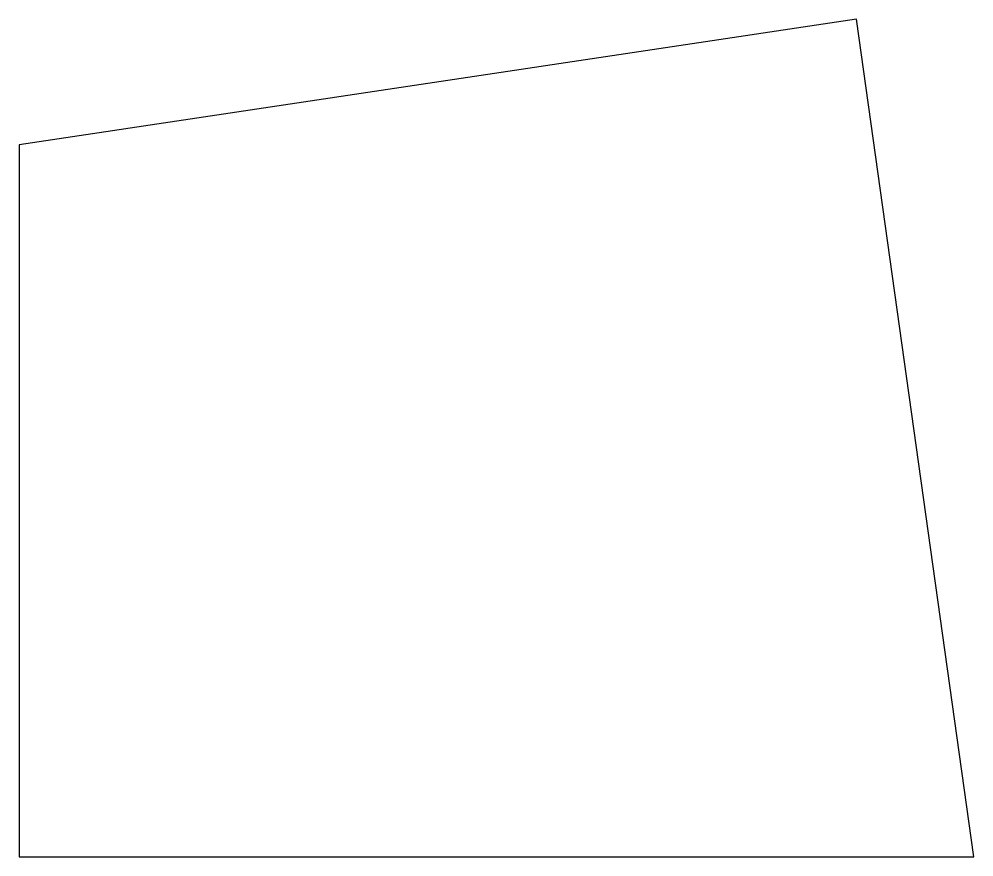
# Model space of a CAD drawing. Header units: metres. Extents: x 0 to 0.57, y -0.425 to 0.075.
import ezdxf

# ---------------------------------------------------------------- set-up
doc = ezdxf.new("R2010")
doc.units = ezdxf.units.M

msp = doc.modelspace()

# ---------------------------------------------------------------- linework, layer by layer
at = {"flags": 128}
msp.add_lwpolyline([(0, 0), (0, -0.425), (0.57, -0.425), (0.5, 0.075), (0, 0)], dxfattribs=at)

doc.saveas('drawing.dxf')
